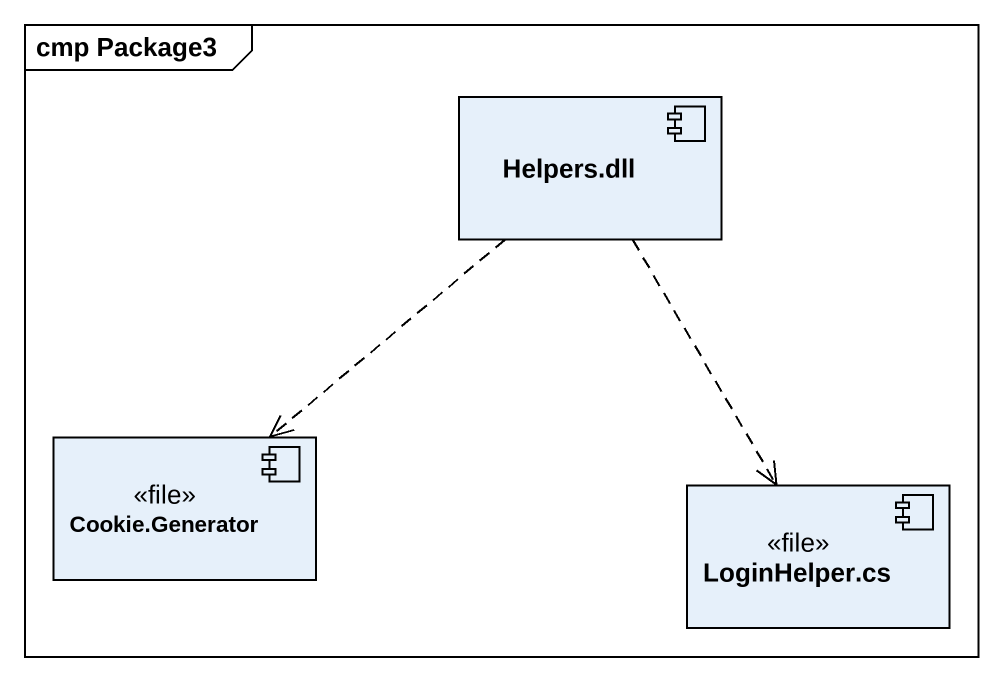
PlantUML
@startuml
mainframe cmp Package3
component "Helpers.dll" as Helpers_dll
component "Cookie.Generator" as Cookie_Generator <<file>>
component "LoginHelper.cs" as LoginHelper_cs <<file>>
Helpers_dll ..> Cookie_Generator
Helpers_dll ..> LoginHelper_cs
@enduml
